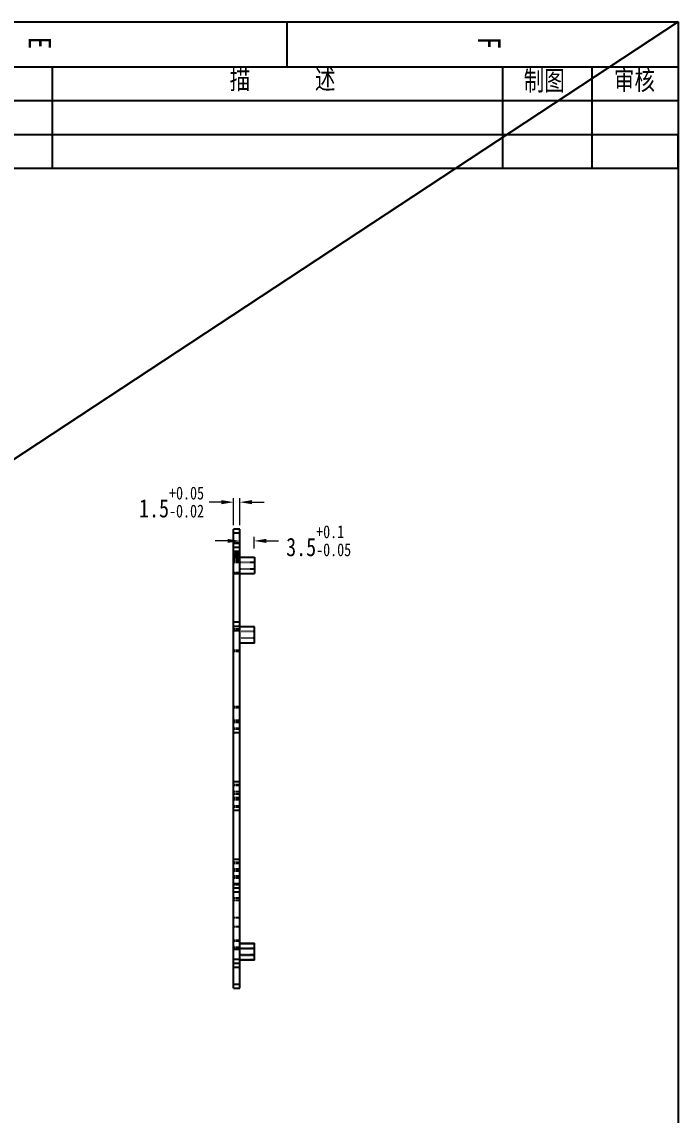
# Model space of a CAD drawing. Header units: inches. Extents: x 197 to 1691, y -77 to 347.
# Drawn here: x 679.1 to 839.8, y 78.4 to 346.1 of the extents above; entities that cross this region are included whole.
import ezdxf

# ---------------------------------------------------------------- set-up
doc = ezdxf.new("R2010")
doc.units = ezdxf.units.IN
doc.header["$LTSCALE"] = 1.21
doc.header["$MEASUREMENT"] = 0
doc.header["$PDMODE"] = 3
doc.header["$PDSIZE"] = 0.3125
doc.linetypes.add('HIDDEN', pattern=[0.2, 0.1, -0.1])
doc.layers.get('0').update_dxf_attribs({"linetype": 'CONTINUOUS'})
doc.layers.get('Defpoints').update_dxf_attribs({"linetype": 'CONTINUOUS'})
doc.layers.add('DEFAULT_2', color=8, linetype='HIDDEN')
doc.styles.get("Standard").update_dxf_attribs({"font": 'txt', "width": 0.8})
doc.dimstyles.new('YanXiu', dxfattribs={"dimscale": 1.5, "dimtxt": 3, "dimasz": 2, "dimexe": 0.66, "dimexo": 0.66, "dimgap": 0.66, "dimtad": 0, "dimdsep": 46, "dimtxsty": 'Standard', "dimcen": 0, "dimclrd": 3, "dimclre": 6, "dimclrt": 3, "dimazin": 2, "dimtm": 1e-09, "dimtfac": 1, "dimtofl": 0, "dimtmove": 0, "dimatfit": 3, "dimfxl": 0, "dimlwd": 5, "dimlwe": 5, "dimarcsym": 0})

# ---------------------------------------------------------------- blocks, each defined once
blk = doc.blocks.new('*D41')
at = {"color": 3, "lineweight": 5}
for p, q in [((727.93, 228.52), (724.93, 228.52)), ((735.43, 228.52), (738.43, 228.52))]:
    blk.add_line(p, q, dxfattribs=at)
at = {"color": 6, "lineweight": 5}
for p, q in [((730.93, 222.91), (730.93, 229.51)), ((732.43, 222.91), (732.43, 229.51))]:
    blk.add_line(p, q, dxfattribs=at)
at = {"color": 3}
for points in [[(727.93, 229.02), (727.93, 228.02), (730.93, 228.52)], [(735.43, 229.02), (735.43, 228.02), (732.43, 228.52)]]:
    blk.add_solid(points, dxfattribs=at)
at = {"layer": 'Defpoints', "color": 0}
for p in [(730.93, 228.52), (730.93, 221.92), (732.43, 221.92)]:
    blk.add_point(p, dxfattribs=at)
at = {"color": 3, "insert": (715.72, 228.52), "char_height": 4.5, "attachment_point": 5}
blk.add_mtext('1.5{\\H0.7x;\\S+0.05^ -0.02;}', dxfattribs=at)
blk = doc.blocks.new('*D42')
at = {"color": 6, "lineweight": 5}
for p, q in [((732.43, 217.17), (732.43, 220.03)), ((735.93, 217.17), (735.93, 220.03))]:
    blk.add_line(p, q, dxfattribs=at)
at = {"color": 3, "lineweight": 5}
for p, q in [((729.43, 219.04), (726.43, 219.04)), ((738.93, 219.04), (741.93, 219.04))]:
    blk.add_line(p, q, dxfattribs=at)
at = {"color": 3}
for points in [[(729.43, 219.54), (729.43, 218.54), (732.43, 219.04)], [(738.93, 219.54), (738.93, 218.54), (735.93, 219.04)]]:
    blk.add_solid(points, dxfattribs=at)
at = {"layer": 'Defpoints', "color": 0}
for p in [(735.93, 219.04), (732.43, 216.18), (735.93, 216.18)]:
    blk.add_point(p, dxfattribs=at)
at = {"color": 3, "insert": (751.74, 219.04), "char_height": 4.5, "attachment_point": 5}
blk.add_mtext('3.5{\\H0.7x;\\S+0.1^ -0.05;}', dxfattribs=at)

msp = doc.modelspace()

# ---------------------------------------------------------------- linework, layer by layer
at = {"color": 7, "linetype": 'Continuous'}
for p, q in [((197.008, 346.125), (839.755, 346.125)), ((744.003, 335.119), (744.003, 346.125)), ((839.755, 346.125), (839.755, -76.943)), ((208.014, 335.119), (839.755, 335.119)), ((636.234, 335.092), (839.257, 335.092)), ((686.497, 335.092), (686.497, 310.244)), ((796.752, 335.119), (796.752, 310.272)), ((818.611, 335.119), (818.611, 310.272)), ((839.755, 335.119), (839.755, 312.351)), ((636.732, 326.855), (839.755, 326.855)), ((730.93, 109.52), (730.93, 221.92)), ((732.43, 221.92), (730.93, 221.92)), ((732.43, 220.92), (730.93, 220.92)), ((732.43, 109.52), (732.43, 221.92)), ((730.93, 217.52), (732.43, 217.52)), ((730.93, 216.52), (732.43, 216.52)), ((730.93, 215.52), (732.43, 215.52)), ((732.43, 215.02), (736.03, 215.02)), ((736.03, 215.021), (736.03, 211.02)), ((732.43, 211.02), (736.03, 211.02)), ((732.43, 199.12), (730.93, 199.12)), ((730.93, 198.12), (732.43, 198.12)), ((730.93, 197.12), (732.43, 197.12)), ((736.03, 198.02), (732.43, 198.02)), ((736.03, 194.02), (736.03, 198.021)), ((736.03, 194.02), (732.43, 194.02)), ((730.93, 135.12), (732.43, 135.12)), ((730.93, 134.12), (732.43, 134.12)), ((730.93, 133.12), (732.43, 133.12)), ((732.43, 120.551), (736.03, 120.551)), ((736.03, 116.351), (736.03, 120.551)), ((736.03, 120.351), (732.43, 120.351)), ((732.43, 116.551), (730.93, 116.551)), ((732.43, 115.551), (730.93, 115.551)), ((736.03, 116.351), (732.43, 116.351)), ((732.43, 114.55), (730.93, 114.55)), ((730.93, 110.52), (732.43, 110.52)), ((730.93, 109.52), (732.43, 109.52))]:
    msp.add_line(p, q, dxfattribs=at)
for p, q in [((839.755, 346.125), (197.008, -76.943)), ((636.732, 318.564), (839.755, 318.564)), ((839.755, 312.898), (839.755, 318.564)), ((839.755, 310.272), (839.755, 312.898)), ((636.732, 310.272), (839.755, 310.272))]:
    msp.add_line(p, q)
at = {"layer": 'DEFAULT_2', "color": 8, "linetype": 'HIDDEN'}
for p, q in [((732.43, 218.573), (730.93, 218.573)), ((730.93, 218.52), (732.43, 218.52)), ((730.93, 216.02), (732.43, 216.02)), ((730.93, 215.02), (732.43, 215.02)), ((732.43, 214.449), (730.93, 214.449)), ((732.43, 214.273), (730.93, 214.273)), ((732.43, 213.734), (730.93, 213.734)), ((732.43, 213.82), (736.03, 213.82)), ((732.43, 212.22), (736.03, 212.22)), ((732.43, 211.22), (730.93, 211.22)), ((730.93, 211.02), (732.43, 211.02)), ((732.43, 197.42), (730.93, 197.42)), ((732.43, 197.22), (730.93, 197.22)), ((736.03, 196.82), (732.43, 196.82)), ((736.03, 195.22), (732.43, 195.22)), ((732.43, 192.17), (730.93, 192.17)), ((732.43, 191.97), (730.93, 191.97)), ((732.43, 178.37), (730.93, 178.37)), ((732.43, 178.17), (730.93, 178.17)), ((732.43, 175.062), (730.93, 175.062)), ((732.43, 174.562), (730.93, 174.562)), ((732.43, 173.12), (730.93, 173.12)), ((732.43, 172.92), (730.93, 172.92)), ((730.93, 172.12), (732.43, 172.12)), ((730.93, 160.12), (732.43, 160.12)), ((732.43, 159.32), (730.93, 159.32)), ((732.43, 159.12), (730.93, 159.12)), ((732.43, 157.562), (730.93, 157.562)), ((732.43, 157.062), (730.93, 157.062)), ((732.43, 156.129), (730.93, 156.129)), ((732.43, 155.629), (730.93, 155.629)), ((732.43, 154.07), (730.93, 154.07)), ((732.43, 153.87), (730.93, 153.87)), ((730.93, 153.07), (732.43, 153.07)), ((730.93, 141.07), (732.43, 141.07)), ((732.43, 140.27), (730.93, 140.27)), ((732.43, 140.07), (730.93, 140.07)), ((732.43, 138.629), (730.93, 138.629)), ((732.43, 138.129), (730.93, 138.129)), ((732.43, 136.962), (730.93, 136.962)), ((732.43, 136.462), (730.93, 136.462)), ((732.43, 135.02), (730.93, 135.02)), ((732.43, 134.82), (730.93, 134.82)), ((732.43, 131.52), (730.93, 131.52)), ((732.43, 131.023), (730.93, 131.023)), ((732.43, 126.723), (730.93, 126.723)), ((732.43, 124.52), (730.93, 124.52)), ((732.43, 121.22), (730.93, 121.22)), ((732.43, 121.02), (730.93, 121.02)), ((732.43, 119.462), (730.93, 119.462)), ((730.93, 119.044), (732.43, 119.044)), ((732.43, 119.351), (736.03, 119.351)), ((736.03, 119.151), (732.43, 119.151)), ((732.43, 117.751), (736.03, 117.751)), ((736.03, 117.551), (732.43, 117.551)), ((732.43, 116.551), (736.03, 116.551))]:
    msp.add_line(p, q, dxfattribs=at)

# ---------------------------------------------------------------- texts
at = {"color": 7, "linetype": 'Continuous', "char_height": 5.503, "width": 5.50297, "attachment_point": 1, "rotation": 270, "line_spacing_factor": 0.9}
for s, insert in [('E', (686.222, 342.457)), ('F', (796.281, 342.457))]:
    msp.add_mtext(s, dxfattribs=dict(at, insert=insert))
at = {"char_height": 4.8438, "attachment_point": 1}
for s, width, insert, own_width in [('描      述', 20.53179, (729.957, 334.49), 38.22622), ('制图', 8.18568, (801.938, 334.161), 12.03295), ('审核', 8.11295, (824.025, 334.283), 11.92604)]:
    msp.add_mtext_dynamic_manual_height_columns(s, width=width, gutter_width=1, heights=[0], dxfattribs=dict(at, insert=insert)).dxf.set("width", own_width)

# ---------------------------------------------------------------- dimensions: what is measured, and where the dimension line sits
for base, p1, p2, text, picture, middle in [((730.93, 228.525), (732.43, 221.92), (730.93, 221.92), '<>{\\H0.7x;\\S+0.05^ -0.02;}', '*D41', (715.72, 228.525)), ((735.93, 219.042), (732.43, 216.183), (735.93, 216.182), '<>{\\H0.7x;\\S+0.1^ -0.05;}', '*D42', (751.74, 219.042))]:
    dim = msp.add_linear_dim(base=base, p1=p1, p2=p2, text=text, dimstyle='YanXiu')
    dim.commit()
    dim.dimension.update_dxf_attribs({"geometry": picture, "text_midpoint": middle})

doc.saveas('drawing.dxf')
